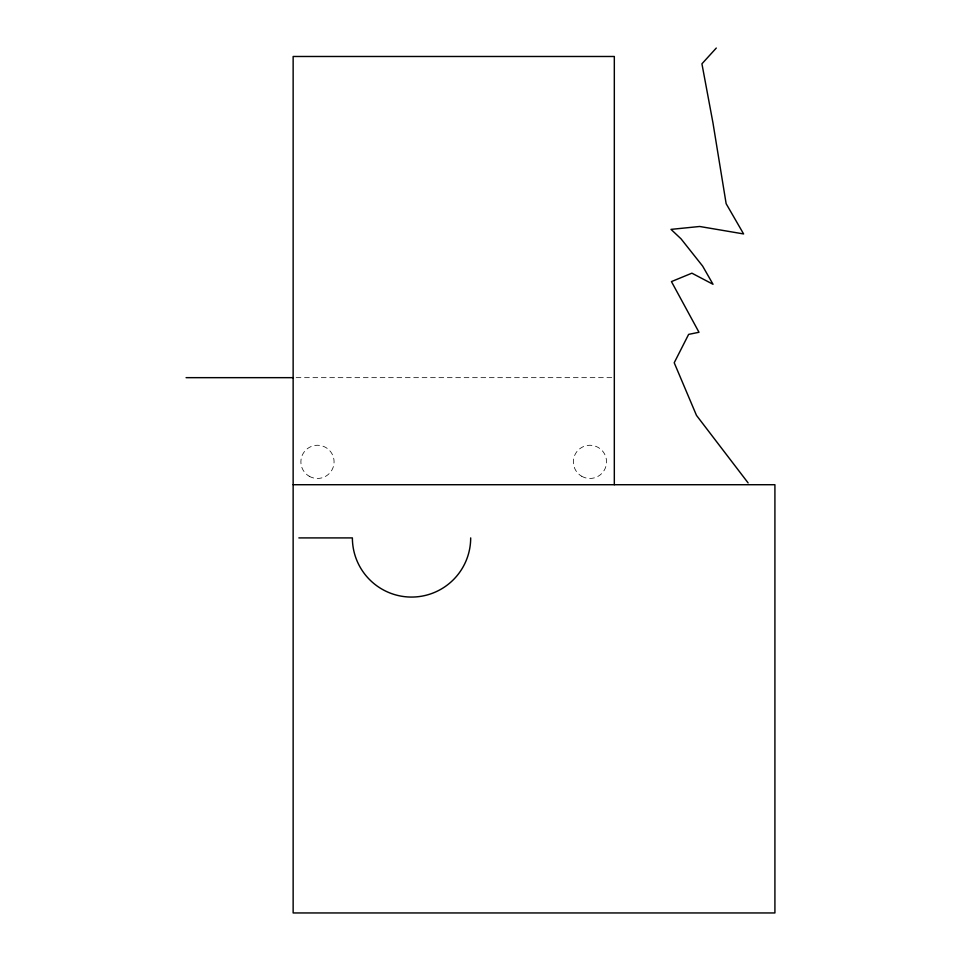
<?xml version="1.0" encoding="UTF-8"?>
<svg xmlns="http://www.w3.org/2000/svg" width="961" height="961" viewBox="0 0 961 961"><rect width="100%" height="100%" fill="white"/><g stroke="black" fill="none" stroke-linecap="round" stroke-linejoin="round"><path stroke-width="0.72" stroke-dasharray="4.8 3.6" d="M296.132 377.661L612.83 377.661M309.19 476.224A16.589 16.589 0 0 0 334.08 461.845A16.589 16.589 0 0 0 309.19 447.478A16.589 16.589 0 0 0 309.19 476.224M581.645 476.224A16.589 16.589 0 0 0 606.535 461.845A16.589 16.589 0 0 0 581.645 447.478A16.589 16.589 0 0 0 581.645 476.224"/><path stroke-width="1.44" d="M716.293 48.05L701.926 63.81L712.978 122.972L726.144 203.684L743.598 233.931L699.68 226.484L671.006 229.379L681.025 238.821L702.635 266.089L713.026 284.288L691.896 273.176L671.451 281.597L698.995 332.278L688.629 334.38L674.214 362.765L696.485 415.392L748.126 482.939M186.086 377.661L293.141 377.661M293.141 484.716L774.914 484.716L774.914 912.95L293.141 912.95L293.141 56.483L614.319 56.483L614.319 484.716M298.859 537.908L352.387 537.908A59.15 59.15 0 0 0 411.536 597.069A59.15 59.15 0 0 0 470.686 537.908"/></g></svg>
